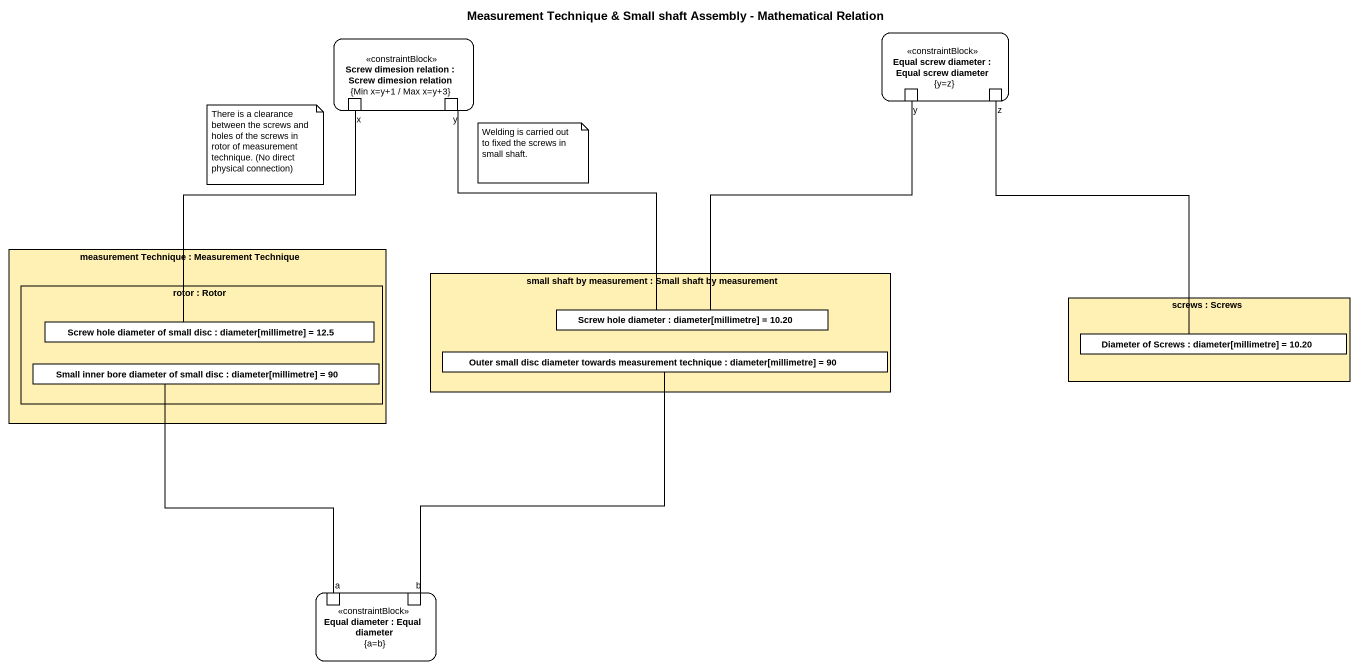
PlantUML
@startuml
title Measurement Technique & Small shaft Assembly - Mathematical Relation
rectangle "Screw dimesion relation : Screw dimesion relation\n{Min x=y+1 / Max x=y+3}" as Screw_dimesion_relation <<constraintBlock>> {
  port "x" as x_
  port y
}
rectangle "Equal screw diameter : Equal screw diameter\n{y=z}" as Equal_screw_diameter <<constraintBlock>> {
  port "y" as y_2
  port z
}
rectangle "measurement Technique : Measurement Technique" as measurement_Technique #FFF0B4 {
  rectangle "rotor : Rotor" as rotor #FFF0B4 {
    rectangle "Screw hole diameter of small disc : diameter[millimetre] = 12.5" as Screw_hole_diameter_of
    rectangle "Small inner bore diameter of small disc : diameter[millimetre] = 90" as Small_inner_bore_diameter
  }
}
rectangle "small shaft by measurement : Small shaft by measurement" as small_shaft_by_measurement #FFF0B4 {
  rectangle "Screw hole diameter : diameter[millimetre] = 10.20" as Screw_hole_diameter
  rectangle "Outer small disc diameter towards measurement technique : diameter[millimetre] = 90" as Outer_small_disc_diameter
}
rectangle "screws : Screws" as screws #FFF0B4 {
  rectangle "Diameter of Screws : diameter[millimetre] = 10.20" as Diameter_of_Screws
}
rectangle "Equal diameter : Equal diameter\n{a=b}" as Equal_diameter <<constraintBlock>> {
  port a
  port b
}
x_ -- Screw_hole_diameter_of
y -- Screw_hole_diameter
y_2 -- Screw_hole_diameter
z -- Diameter_of_Screws
a -up- Small_inner_bore_diameter
b -up- Outer_small_disc_diameter
note as N1
  There is a clearance between the screws and holes of the screws in rotor of measurement technique. (No direct physical connection)
end note
note as N2
  Welding is carried out to fixed the screws in small shaft.
end note
@enduml
